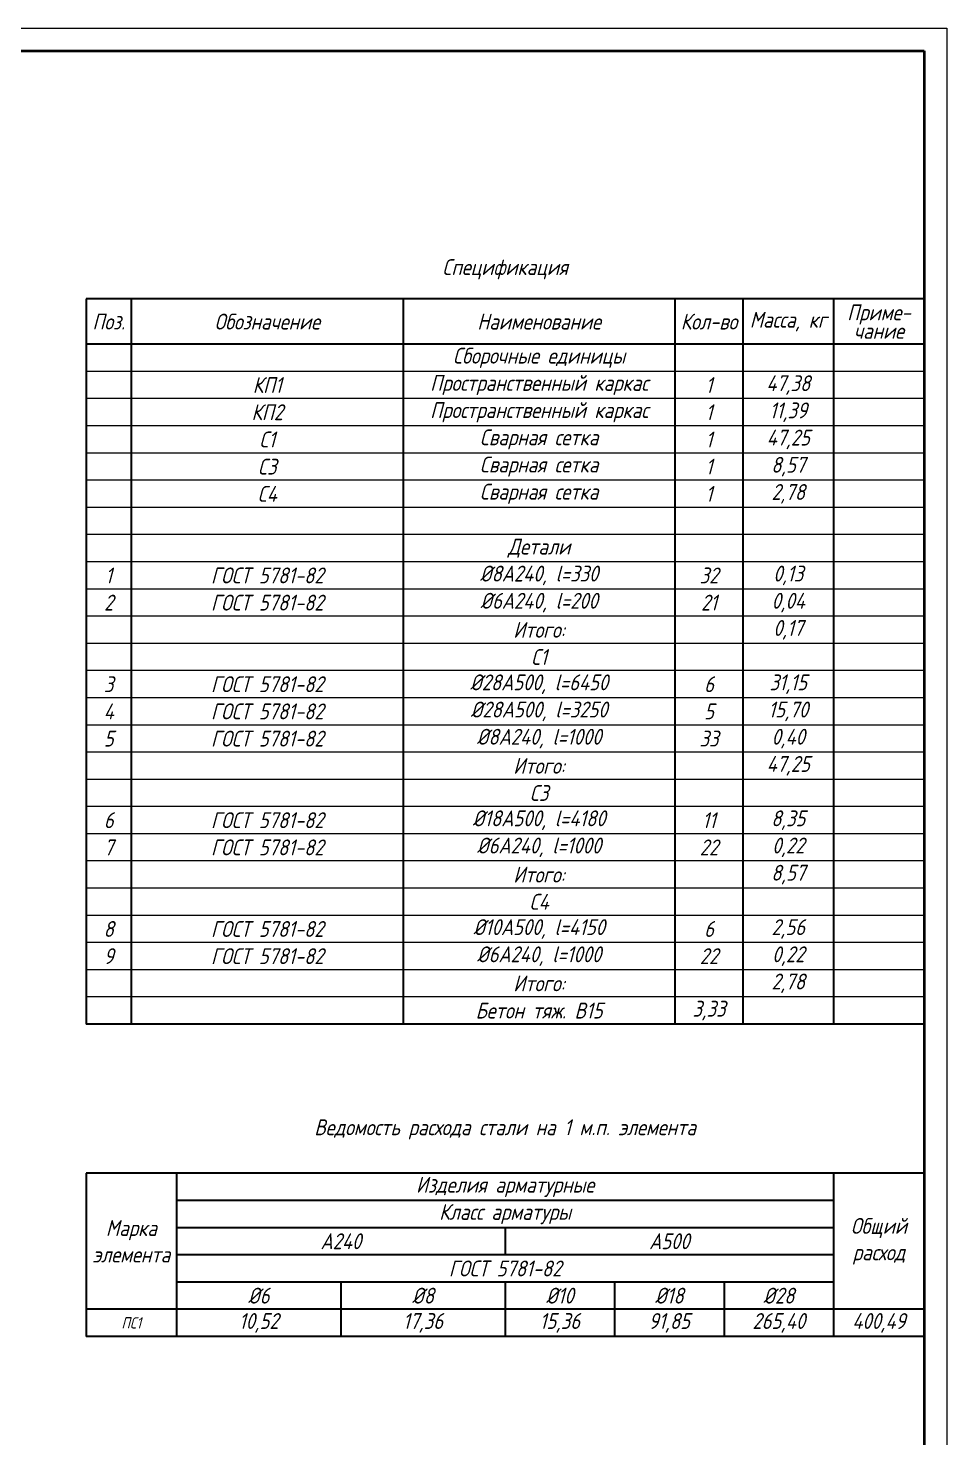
# Model space of a CAD drawing. Header units: millimetres. Extents: x -1004 to 900128, y -352756 to 107728.
# Drawn here: x 241203 to 261480, y -221799 to -190700 of the extents above; entities that cross this region are included whole.
import ezdxf

# ---------------------------------------------------------------- set-up
doc = ezdxf.new("R2010")
doc.units = ezdxf.units.MM
for name, color, linetype, lineweight in [('basic', 95, 'Continuous', 30), ('frame', 173, 'Continuous', 40), ('text', 13, 'Continuous', 20), ('thin', 153, 'Continuous', 18)]:
    doc.layers.add(name, color=color, linetype=linetype, lineweight=lineweight)
doc.styles.add('Structures', font='isocpeur.ttf', dxfattribs={"width": 0.85, "oblique": 15})

msp = doc.modelspace()

# ---------------------------------------------------------------- linework, layer by layer
at = {"layer": 'basic'}
for p, q in [((260980, -196673.399), (242480, -196673.399)), ((242480, -196673.399), (242480, -212673.399)), ((243480, -196673.399), (243480, -212673.399)), ((249480, -196673.399), (249480, -212673.399)), ((255480, -196673.399), (255480, -212673.399)), ((256980, -196673.399), (256980, -212673.399)), ((258980, -196673.399), (258980, -212673.399)), ((260980, -197673.399), (242480, -197673.399)), ((260980, -212673.399), (242480, -212673.399)), ((260980, -215963.399), (242480, -215963.399)), ((242480, -215963.399), (242480, -219563.399)), ((244480, -215963.399), (244480, -219563.399)), ((258980, -215963.399), (258980, -219563.399)), ((258980, -216563.399), (244480, -216563.399)), ((258980, -217163.399), (244480, -217163.399)), ((251730, -217163.399), (251730, -217763.399)), ((258980, -217763.399), (244480, -217763.399)), ((258980, -218363.399), (244480, -218363.399)), ((248105, -218363.399), (248105, -219563.399)), ((251730, -218363.399), (251730, -219563.399)), ((254146, -218363.399), (254146, -219563.399)), ((256563, -218363.399), (256563, -219563.399)), ((260980, -218963.399), (242480, -218963.399)), ((260980, -219563.399), (242480, -219563.399))]:
    msp.add_line(p, q, dxfattribs=at)
at = {"layer": 'frame'}
for p, q in [((204080, -191200), (260980, -191200)), ((260980, -191200), (260980, -232200))]:
    msp.add_line(p, q, dxfattribs=at)
at = {"layer": 'thin'}
for p, q in [((202080, -190700), (261480, -190700)), ((261480, -190700), (261480, -232700)), ((260980, -198273.399), (242480, -198273.399)), ((260980, -198873.399), (242480, -198873.399)), ((260980, -199473.399), (242480, -199473.399)), ((260980, -200073.399), (242480, -200073.399)), ((260980, -200673.399), (242480, -200673.399)), ((260980, -201273.399), (242480, -201273.399)), ((260980, -201873.399), (242480, -201873.399)), ((260980, -202473.399), (242480, -202473.399)), ((260980, -203073.399), (242480, -203073.399)), ((260980, -203673.399), (242480, -203673.399)), ((260980, -204273.399), (242480, -204273.399)), ((260980, -204873.399), (242480, -204873.399)), ((260980, -205473.399), (242480, -205473.399)), ((260980, -206073.399), (242480, -206073.399)), ((260980, -206673.399), (242480, -206673.399)), ((260980, -207273.399), (242480, -207273.399)), ((260980, -207873.399), (242480, -207873.399)), ((260980, -208473.399), (242480, -208473.399)), ((260980, -209073.399), (242480, -209073.399)), ((260980, -209673.399), (242480, -209673.399)), ((260980, -210273.399), (242480, -210273.399)), ((260980, -210873.399), (242480, -210873.399)), ((260980, -211473.399), (242480, -211473.399)), ((260980, -212073.399), (242480, -212073.399))]:
    msp.add_line(p, q, dxfattribs=at)

# ---------------------------------------------------------------- texts
at = {"layer": 'text', "attachment_point": 5, "style": 'Structures'}
for s, insert, char_height, width in [('Спецификация', (251730, -196018.171), 350, 5622.78125), ('\\pxsm0.7;Приме-\\Pчание', (259980, -197173.399), 350, 2000), ('Поз.', (242980, -197173.399), 350, 1000), ('Обозначение', (246480, -197173.399), 350, 6000), ('Наименование', (252480, -197173.399), 350, 6000), ('Кол-во', (256230, -197173.399), 350, 1500), ('Масса, кг', (257980, -197173.399), 350, 2000), ('Сборочные единицы', (252480, -197973.399), 350, 6000), ('КП1', (246480, -198573.399), 350, 6000), ('Пространственный каркас', (252480, -198573.399), 350, 6000), ('1', (256230, -198573.399), 350, 1500), ('47,38', (257980, -198573.399), 350, 2000), ('КП2', (246480, -199173.399), 350, 6000), ('Пространственный каркас', (252480, -199173.399), 350, 6000), ('1', (256230, -199173.399), 350, 1500), ('11,39', (257980, -199173.399), 350, 2000), ('С1', (246480, -199773.399), 350, 6000), ('Сварная сетка', (252480, -199773.399), 350, 6000), ('1', (256230, -199773.399), 350, 1500), ('47,25', (257980, -199773.399), 350, 2000), ('С3', (246480, -200373.399), 350, 6000), ('Сварная сетка', (252480, -200373.399), 350, 6000), ('1', (256230, -200373.399), 350, 1500), ('8,57', (257980, -200373.399), 350, 2000), ('С4', (246480, -200973.399), 350, 6000), ('Сварная сетка', (252480, -200973.399), 350, 6000), ('1', (256230, -200973.399), 350, 1500), ('2,78', (257980, -200973.399), 350, 2000), ('Детали', (252480, -202173.399), 350, 6000), ('1', (242980, -202773.399), 350, 1000), ('ГОСТ 5781-82', (246480, -202773.399), 350, 6000), ('%%C8А240, l=330', (252480, -202773.399), 350, 6000), ('32', (256230, -202773.399), 350, 1500), ('0,13', (257980, -202773.399), 350, 2000), ('2', (242980, -203373.399), 350, 1000), ('ГОСТ 5781-82', (246480, -203373.399), 350, 6000), ('%%C6А240, l=200', (252480, -203373.399), 350, 6000), ('21', (256230, -203373.399), 350, 1500), ('0,04', (257980, -203373.399), 350, 2000), ('Итого:', (252480, -203973.399), 350, 6000), ('0,17', (257980, -203973.399), 350, 2000), ('С1', (252480, -204573.399), 350, 6000), ('3', (242980, -205173.399), 350, 1000), ('ГОСТ 5781-82', (246480, -205173.399), 350, 6000), ('%%C28А500, l=6450', (252480, -205173.399), 350, 6000), ('6', (256230, -205173.399), 350, 1500), ('31,15', (257980, -205173.399), 350, 2000), ('%%C28А500, l=3250', (252480, -205773.399), 350, 6000), ('15,70', (257980, -205773.399), 350, 2000), ('4', (242980, -205773.399), 350, 1000), ('ГОСТ 5781-82', (246480, -205773.399), 350, 6000), ('5', (256230, -205773.399), 350, 1500), ('%%C8А240, l=1000', (252480, -206373.399), 350, 6000), ('0,40', (257980, -206373.399), 350, 2000), ('5', (242980, -206373.399), 350, 1000), ('ГОСТ 5781-82', (246480, -206373.399), 350, 6000), ('33', (256230, -206373.399), 350, 1500), ('Итого:', (252480, -206973.399), 350, 6000), ('47,25', (257980, -206973.399), 350, 2000), ('С3', (252480, -207573.399), 350, 6000), ('6', (242980, -208173.399), 350, 1000), ('ГОСТ 5781-82', (246480, -208173.399), 350, 6000), ('%%C18А500, l=4180', (252480, -208173.399), 350, 6000), ('11', (256230, -208173.399), 350, 1500), ('8,35', (257980, -208173.399), 350, 2000), ('7', (242980, -208773.399), 350, 1000), ('ГОСТ 5781-82', (246480, -208773.399), 350, 6000), ('%%C6А240, l=1000', (252480, -208773.399), 350, 6000), ('22', (256230, -208773.399), 350, 1500), ('0,22', (257980, -208773.399), 350, 2000), ('Итого:', (252480, -209373.399), 350, 6000), ('8,57', (257980, -209373.399), 350, 2000), ('С4', (252480, -209973.399), 350, 6000), ('8', (242980, -210573.399), 350, 1000), ('ГОСТ 5781-82', (246480, -210573.399), 350, 6000), ('%%C10А500, l=4150', (252480, -210573.399), 350, 6000), ('6', (256230, -210573.399), 350, 1500), ('2,56', (257980, -210573.399), 350, 2000), ('9', (242980, -211173.399), 350, 1000), ('ГОСТ 5781-82', (246480, -211173.399), 350, 6000), ('%%C6А240, l=1000', (252480, -211173.399), 350, 6000), ('22', (256230, -211173.399), 350, 1500), ('0,22', (257980, -211173.399), 350, 2000), ('Итого:', (252480, -211773.399), 350, 6000), ('2,78', (257980, -211773.399), 350, 2000), ('Бетон тяж. B15', (252480, -212373.399), 350, 6000), ('3,33', (256230, -212373.399), 350, 1500), ('Ведомость расхода стали на 1 м.п. элемента', (251730, -214995.882), 350, 9598.9197), ('Изделия арматурные', (251730, -216263.399), 350, 14500), ('Класс арматуры', (251730, -216863.399), 350, 14500), ('Марка элемента', (243480, -217463.399), 350, 2000), ('Общий расход', (259980, -217463.399), 350, 2000), ('А240', (248105, -217463.399), 350, 7250), ('А500', (255355, -217463.399), 350, 7250), ('ГОСТ 5781-82', (251730, -218063.399), 350, 14500), ('%%C6', (246292.5, -218663.399), 350, 3625), ('%%C8', (249917.5, -218663.399), 350, 3625), ('%%C10', (252938, -218663.399), 350, 2416), ('%%C18', (255354, -218663.399), 350, 2416), ('%%C28', (257771, -218663.399), 350, 2416), ('ПС1', (243480, -219263.399), 250, 2000), ('10,52', (246292.5, -219263.399), 350, 3625), ('17,36', (249917.5, -219263.399), 350, 3625), ('15,36', (252938, -219263.399), 350, 2416), ('91,85', (255354, -219263.399), 350, 2416), ('265,40', (257771, -219263.399), 350, 2416), ('400,49', (259980, -219263.399), 350, 2000)]:
    msp.add_mtext(s, dxfattribs=dict(at, insert=insert, char_height=char_height, width=width))

doc.saveas('drawing.dxf')
